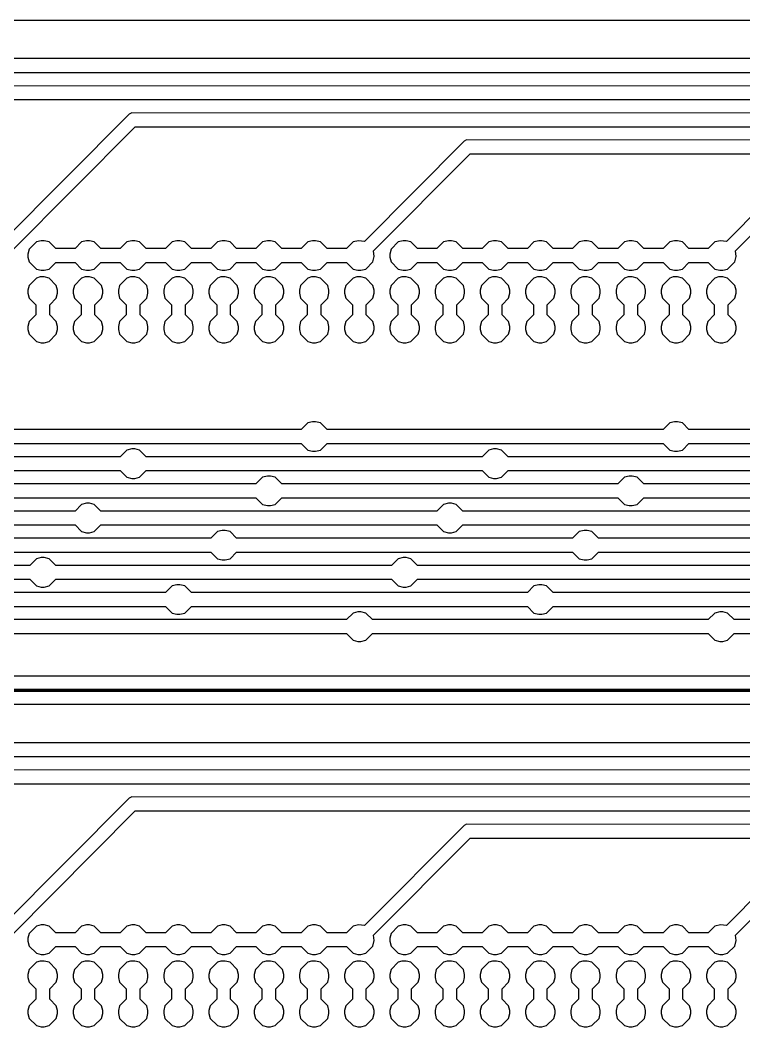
# Model space of a CAD drawing. Header units: millimetres. Extents: x -2 to 222, y 0 to 275.
# Drawn here: x 77.4 to 128.2, y 71.4 to 142 of the extents above; entities that cross this region are included whole.
import ezdxf

# ---------------------------------------------------------------- set-up
doc = ezdxf.new("R2010")
doc.units = ezdxf.units.MM
for name, color, linetype, lineweight, true_color in [('bottom', 1, 'CONTINUOUS', 25, 0xff0000), ('plocica', 7, 'CONTINUOUS', 25, 0x000000), ('rezanje', 3, 'CONTINUOUS', 200, 0x00ff00)]:
    doc.layers.add(name, color=color, linetype=linetype, lineweight=lineweight, true_color=true_color)

msp = doc.modelspace()

# ---------------------------------------------------------------- linework, layer by layer
at = {"layer": 'bottom'}
for points in [[(213.106, 139.307), (38.269333, 139.307)], [(38.523333, 138.333333), (212.598, 138.333333)], [(212.555667, 137.359667), (61.764333, 137.402)], [(62.018333, 136.428333), (212.217, 136.428333)], [(85.259333, 135.497), (85.259333, 135.497), (85.09, 135.412333), (76.2, 126.48)], [(211.920667, 135.454667), (85.259333, 135.497)], [(76.835, 125.802667), (85.513333, 134.523333), (211.582, 134.523333)], [(108.754333, 133.592), (108.754333, 133.592), (108.585, 133.507333), (101.6, 126.48), (101.176667, 126.522333), (100.795667, 126.437667), (100.33, 125.972), (98.975333, 125.972), (98.509667, 126.437667), (98.171, 126.522333), (97.959333, 126.522333), (97.620667, 126.437667), (97.155, 125.972), (95.800333, 125.972), (95.334667, 126.437667), (94.996, 126.522333), (94.784333, 126.522333), (94.445667, 126.437667), (93.98, 125.972), (92.625333, 125.972), (92.159667, 126.437667), (91.821, 126.522333), (91.609333, 126.522333), (91.270667, 126.437667), (90.805, 125.972), (89.450333, 125.972), (88.984667, 126.437667), (88.646, 126.522333), (88.434333, 126.522333), (88.095667, 126.437667), (87.63, 125.972), (86.275333, 125.972), (85.809667, 126.437667), (85.471, 126.522333), (85.259333, 126.522333), (84.920667, 126.437667), (84.455, 125.972), (83.100333, 125.972), (82.634667, 126.437667), (82.296, 126.522333), (82.084333, 126.522333), (81.745667, 126.437667), (81.28, 125.972), (79.925333, 125.972), (79.459667, 126.437667), (79.121, 126.522333), (78.909333, 126.522333), (78.570667, 126.437667), (78.062667, 125.929667), (77.978, 125.591), (77.978, 125.379333), (78.062667, 125.040667), (78.570667, 124.532667), (78.909333, 124.448), (79.121, 124.448), (79.459667, 124.532667), (79.925333, 124.998333), (81.28, 124.998333), (81.745667, 124.532667), (82.084333, 124.448), (82.296, 124.448), (82.634667, 124.532667), (83.100333, 124.998333), (84.455, 124.998333), (84.920667, 124.532667), (85.259333, 124.448), (85.471, 124.448), (85.809667, 124.532667), (86.275333, 124.998333), (87.63, 124.998333), (88.095667, 124.532667), (88.434333, 124.448), (88.646, 124.448), (88.984667, 124.532667), (89.450333, 124.998333), (90.805, 124.998333), (91.270667, 124.532667), (91.609333, 124.448), (91.821, 124.448), (92.159667, 124.532667), (92.625333, 124.998333), (93.98, 124.998333), (94.445667, 124.532667), (94.784333, 124.448), (94.996, 124.448), (95.334667, 124.532667), (95.800333, 124.998333), (97.155, 124.998333), (97.620667, 124.532667), (97.959333, 124.448), (98.171, 124.448), (98.509667, 124.532667), (98.975333, 124.998333), (100.33, 124.998333), (100.795667, 124.532667), (101.134333, 124.448), (101.346, 124.448), (101.684667, 124.532667), (102.192667, 125.040667), (102.277333, 125.421667), (102.235, 125.802667), (109.008333, 132.618333), (210.947, 132.618333)], [(211.285667, 133.549667), (108.754333, 133.592)], [(132.08, 131.602333), (127, 126.48), (126.576667, 126.522333), (126.195667, 126.437667), (125.73, 125.972), (124.375333, 125.972), (123.909667, 126.437667), (123.571, 126.522333), (123.359333, 126.522333), (123.020667, 126.437667), (122.555, 125.972), (121.200333, 125.972), (120.734667, 126.437667), (120.396, 126.522333), (120.184333, 126.522333), (119.845667, 126.437667), (119.38, 125.972), (118.025333, 125.972), (117.559667, 126.437667), (117.221, 126.522333), (117.009333, 126.522333), (116.670667, 126.437667), (116.205, 125.972), (114.850333, 125.972), (114.384667, 126.437667), (114.046, 126.522333), (113.834333, 126.522333), (113.495667, 126.437667), (113.03, 125.972), (111.675333, 125.972), (111.209667, 126.437667), (110.871, 126.522333), (110.659333, 126.522333), (110.320667, 126.437667), (109.855, 125.972), (108.500333, 125.972), (108.034667, 126.437667), (107.696, 126.522333), (107.484333, 126.522333), (107.145667, 126.437667), (106.68, 125.972), (105.325333, 125.972), (104.859667, 126.437667), (104.521, 126.522333), (104.309333, 126.522333), (103.970667, 126.437667), (103.462667, 125.929667), (103.378, 125.591), (103.378, 125.379333), (103.462667, 125.040667), (103.970667, 124.532667), (104.309333, 124.448), (104.521, 124.448), (104.859667, 124.532667), (105.325333, 124.998333), (106.68, 124.998333), (107.145667, 124.532667), (107.484333, 124.448), (107.696, 124.448), (108.034667, 124.532667), (108.500333, 124.998333), (109.855, 124.998333), (110.320667, 124.532667), (110.659333, 124.448), (110.871, 124.448), (111.209667, 124.532667), (111.675333, 124.998333), (113.03, 124.998333), (113.495667, 124.532667), (113.834333, 124.448), (114.046, 124.448), (114.384667, 124.532667), (114.850333, 124.998333), (116.205, 124.998333), (116.670667, 124.532667), (117.009333, 124.448), (117.221, 124.448), (117.559667, 124.532667), (118.025333, 124.998333), (119.38, 124.998333), (119.845667, 124.532667), (120.184333, 124.448), (120.396, 124.448), (120.734667, 124.532667), (121.200333, 124.998333), (122.555, 124.998333), (123.020667, 124.532667), (123.359333, 124.448), (123.571, 124.448), (123.909667, 124.532667), (124.375333, 124.998333), (125.73, 124.998333), (126.195667, 124.532667), (126.534333, 124.448), (126.746, 124.448), (127.084667, 124.532667), (127.592667, 125.040667), (127.677333, 125.421667), (127.635, 125.802667), (132.503333, 130.713333)], [(78.824667, 123.982333), (78.824667, 123.982333), (78.570667, 123.897667), (78.062667, 123.389667), (77.978, 123.051), (77.978, 122.839333), (78.062667, 122.500667), (78.528333, 122.035), (78.528333, 121.315333), (78.062667, 120.849667), (77.978, 120.511), (77.978, 120.299333), (78.062667, 119.960667), (78.570667, 119.452667), (78.909333, 119.368), (79.121, 119.368), (79.459667, 119.452667), (79.967667, 119.960667), (80.052333, 120.299333), (80.052333, 120.511), (79.967667, 120.849667), (79.502, 121.315333), (79.502, 122.035), (79.967667, 122.500667), (80.052333, 122.839333), (80.052333, 123.051), (79.967667, 123.389667), (79.459667, 123.897667), (79.121, 123.982333), (78.824667, 123.982333)], [(81.999667, 123.982333), (81.999667, 123.982333), (81.745667, 123.897667), (81.237667, 123.389667), (81.153, 123.051), (81.153, 122.839333), (81.237667, 122.500667), (81.703333, 122.035), (81.703333, 121.315333), (81.237667, 120.849667), (81.153, 120.511), (81.153, 120.299333), (81.237667, 119.960667), (81.745667, 119.452667), (82.084333, 119.368), (82.296, 119.368), (82.634667, 119.452667), (83.142667, 119.960667), (83.227333, 120.299333), (83.227333, 120.511), (83.142667, 120.849667), (82.677, 121.315333), (82.677, 122.035), (83.142667, 122.500667), (83.227333, 122.839333), (83.227333, 123.051), (83.142667, 123.389667), (82.634667, 123.897667), (82.296, 123.982333), (81.999667, 123.982333)], [(85.174667, 123.982333), (85.174667, 123.982333), (84.920667, 123.897667), (84.412667, 123.389667), (84.328, 123.051), (84.328, 122.839333), (84.412667, 122.500667), (84.878333, 122.035), (84.878333, 121.315333), (84.412667, 120.849667), (84.328, 120.511), (84.328, 120.299333), (84.412667, 119.960667), (84.920667, 119.452667), (85.259333, 119.368), (85.471, 119.368), (85.809667, 119.452667), (86.317667, 119.960667), (86.402333, 120.299333), (86.402333, 120.511), (86.317667, 120.849667), (85.852, 121.315333), (85.852, 122.035), (86.317667, 122.500667), (86.402333, 122.839333), (86.402333, 123.051), (86.317667, 123.389667), (85.809667, 123.897667), (85.471, 123.982333), (85.174667, 123.982333)], [(88.349667, 123.982333), (88.349667, 123.982333), (88.095667, 123.897667), (87.587667, 123.389667), (87.503, 123.051), (87.503, 122.839333), (87.587667, 122.500667), (88.053333, 122.035), (88.053333, 121.315333), (87.587667, 120.849667), (87.503, 120.511), (87.503, 120.299333), (87.587667, 119.960667), (88.095667, 119.452667), (88.434333, 119.368), (88.646, 119.368), (88.984667, 119.452667), (89.492667, 119.960667), (89.577333, 120.299333), (89.577333, 120.511), (89.492667, 120.849667), (89.027, 121.315333), (89.027, 122.035), (89.492667, 122.500667), (89.577333, 122.839333), (89.577333, 123.051), (89.492667, 123.389667), (88.984667, 123.897667), (88.646, 123.982333), (88.349667, 123.982333)], [(91.524667, 123.982333), (91.524667, 123.982333), (91.270667, 123.897667), (90.762667, 123.389667), (90.678, 123.051), (90.678, 122.839333), (90.762667, 122.500667), (91.228333, 122.035), (91.228333, 121.315333), (90.762667, 120.849667), (90.678, 120.511), (90.678, 120.299333), (90.762667, 119.960667), (91.270667, 119.452667), (91.609333, 119.368), (91.821, 119.368), (92.159667, 119.452667), (92.667667, 119.960667), (92.752333, 120.299333), (92.752333, 120.511), (92.667667, 120.849667), (92.202, 121.315333), (92.202, 122.035), (92.667667, 122.500667), (92.752333, 122.839333), (92.752333, 123.051), (92.667667, 123.389667), (92.159667, 123.897667), (91.821, 123.982333), (91.524667, 123.982333)], [(94.699667, 123.982333), (94.699667, 123.982333), (94.445667, 123.897667), (93.937667, 123.389667), (93.853, 123.051), (93.853, 122.839333), (93.937667, 122.500667), (94.403333, 122.035), (94.403333, 121.315333), (93.937667, 120.849667), (93.853, 120.511), (93.853, 120.299333), (93.937667, 119.960667), (94.445667, 119.452667), (94.784333, 119.368), (94.996, 119.368), (95.334667, 119.452667), (95.842667, 119.960667), (95.927333, 120.299333), (95.927333, 120.511), (95.842667, 120.849667), (95.377, 121.315333), (95.377, 122.035), (95.842667, 122.500667), (95.927333, 122.839333), (95.927333, 123.051), (95.842667, 123.389667), (95.334667, 123.897667), (94.996, 123.982333), (94.699667, 123.982333)], [(97.874667, 123.982333), (97.874667, 123.982333), (97.620667, 123.897667), (97.112667, 123.389667), (97.028, 123.051), (97.028, 122.839333), (97.112667, 122.500667), (97.578333, 122.035), (97.578333, 121.315333), (97.112667, 120.849667), (97.028, 120.511), (97.028, 120.299333), (97.112667, 119.960667), (97.620667, 119.452667), (97.959333, 119.368), (98.171, 119.368), (98.509667, 119.452667), (99.017667, 119.960667), (99.102333, 120.299333), (99.102333, 120.511), (99.017667, 120.849667), (98.552, 121.315333), (98.552, 122.035), (99.017667, 122.500667), (99.102333, 122.839333), (99.102333, 123.051), (99.017667, 123.389667), (98.509667, 123.897667), (98.171, 123.982333), (97.874667, 123.982333)], [(101.049667, 123.982333), (101.049667, 123.982333), (100.795667, 123.897667), (100.287667, 123.389667), (100.203, 123.051), (100.203, 122.839333), (100.287667, 122.500667), (100.753333, 122.035), (100.753333, 121.315333), (100.287667, 120.849667), (100.203, 120.511), (100.203, 120.299333), (100.287667, 119.960667), (100.795667, 119.452667), (101.134333, 119.368), (101.346, 119.368), (101.684667, 119.452667), (102.192667, 119.960667), (102.277333, 120.299333), (102.277333, 120.511), (102.192667, 120.849667), (101.727, 121.315333), (101.727, 122.035), (102.192667, 122.500667), (102.277333, 122.839333), (102.277333, 123.051), (102.192667, 123.389667), (101.684667, 123.897667), (101.346, 123.982333), (101.049667, 123.982333)], [(104.224667, 123.982333), (104.224667, 123.982333), (103.970667, 123.897667), (103.462667, 123.389667), (103.378, 123.051), (103.378, 122.839333), (103.462667, 122.500667), (103.928333, 122.035), (103.928333, 121.315333), (103.462667, 120.849667), (103.378, 120.511), (103.378, 120.299333), (103.462667, 119.960667), (103.970667, 119.452667), (104.309333, 119.368), (104.521, 119.368), (104.859667, 119.452667), (105.367667, 119.960667), (105.452333, 120.299333), (105.452333, 120.511), (105.367667, 120.849667), (104.902, 121.315333), (104.902, 122.035), (105.367667, 122.500667), (105.452333, 122.839333), (105.452333, 123.051), (105.367667, 123.389667), (104.859667, 123.897667), (104.521, 123.982333), (104.224667, 123.982333)], [(107.399667, 123.982333), (107.399667, 123.982333), (107.145667, 123.897667), (106.637667, 123.389667), (106.553, 123.051), (106.553, 122.839333), (106.637667, 122.500667), (107.103333, 122.035), (107.103333, 121.315333), (106.637667, 120.849667), (106.553, 120.511), (106.553, 120.299333), (106.637667, 119.960667), (107.145667, 119.452667), (107.484333, 119.368), (107.696, 119.368), (108.034667, 119.452667), (108.542667, 119.960667), (108.627333, 120.299333), (108.627333, 120.511), (108.542667, 120.849667), (108.077, 121.315333), (108.077, 122.035), (108.542667, 122.500667), (108.627333, 122.839333), (108.627333, 123.051), (108.542667, 123.389667), (108.034667, 123.897667), (107.696, 123.982333), (107.399667, 123.982333)], [(110.574667, 123.982333), (110.574667, 123.982333), (110.320667, 123.897667), (109.812667, 123.389667), (109.728, 123.051), (109.728, 122.839333), (109.812667, 122.500667), (110.278333, 122.035), (110.278333, 121.315333), (109.812667, 120.849667), (109.728, 120.511), (109.728, 120.299333), (109.812667, 119.960667), (110.320667, 119.452667), (110.659333, 119.368), (110.871, 119.368), (111.209667, 119.452667), (111.717667, 119.960667), (111.802333, 120.299333), (111.802333, 120.511), (111.717667, 120.849667), (111.252, 121.315333), (111.252, 122.035), (111.717667, 122.500667), (111.802333, 122.839333), (111.802333, 123.051), (111.717667, 123.389667), (111.209667, 123.897667), (110.871, 123.982333), (110.574667, 123.982333)], [(113.749667, 123.982333), (113.749667, 123.982333), (113.495667, 123.897667), (112.987667, 123.389667), (112.903, 123.051), (112.903, 122.839333), (112.987667, 122.500667), (113.453333, 122.035), (113.453333, 121.315333), (112.987667, 120.849667), (112.903, 120.511), (112.903, 120.299333), (112.987667, 119.960667), (113.495667, 119.452667), (113.834333, 119.368), (114.046, 119.368), (114.384667, 119.452667), (114.892667, 119.960667), (114.977333, 120.299333), (114.977333, 120.511), (114.892667, 120.849667), (114.427, 121.315333), (114.427, 122.035), (114.892667, 122.500667), (114.977333, 122.839333), (114.977333, 123.051), (114.892667, 123.389667), (114.384667, 123.897667), (114.046, 123.982333), (113.749667, 123.982333)], [(116.924667, 123.982333), (116.924667, 123.982333), (116.670667, 123.897667), (116.162667, 123.389667), (116.078, 123.051), (116.078, 122.839333), (116.162667, 122.500667), (116.628333, 122.035), (116.628333, 121.315333), (116.162667, 120.849667), (116.078, 120.511), (116.078, 120.299333), (116.162667, 119.960667), (116.670667, 119.452667), (117.009333, 119.368), (117.221, 119.368), (117.559667, 119.452667), (118.067667, 119.960667), (118.152333, 120.299333), (118.152333, 120.511), (118.067667, 120.849667), (117.602, 121.315333), (117.602, 122.035), (118.067667, 122.500667), (118.152333, 122.839333), (118.152333, 123.051), (118.067667, 123.389667), (117.559667, 123.897667), (117.221, 123.982333), (116.924667, 123.982333)], [(120.099667, 123.982333), (120.099667, 123.982333), (119.845667, 123.897667), (119.337667, 123.389667), (119.253, 123.051), (119.253, 122.839333), (119.337667, 122.500667), (119.803333, 122.035), (119.803333, 121.315333), (119.337667, 120.849667), (119.253, 120.511), (119.253, 120.299333), (119.337667, 119.960667), (119.845667, 119.452667), (120.184333, 119.368), (120.396, 119.368), (120.734667, 119.452667), (121.242667, 119.960667), (121.327333, 120.299333), (121.327333, 120.511), (121.242667, 120.849667), (120.777, 121.315333), (120.777, 122.035), (121.242667, 122.500667), (121.327333, 122.839333), (121.327333, 123.051), (121.242667, 123.389667), (120.734667, 123.897667), (120.396, 123.982333), (120.099667, 123.982333)], [(123.274667, 123.982333), (123.274667, 123.982333), (123.020667, 123.897667), (122.512667, 123.389667), (122.428, 123.051), (122.428, 122.839333), (122.512667, 122.500667), (122.978333, 122.035), (122.978333, 121.315333), (122.512667, 120.849667), (122.428, 120.511), (122.428, 120.299333), (122.512667, 119.960667), (123.020667, 119.452667), (123.359333, 119.368), (123.571, 119.368), (123.909667, 119.452667), (124.417667, 119.960667), (124.502333, 120.299333), (124.502333, 120.511), (124.417667, 120.849667), (123.952, 121.315333), (123.952, 122.035), (124.417667, 122.500667), (124.502333, 122.839333), (124.502333, 123.051), (124.417667, 123.389667), (123.909667, 123.897667), (123.571, 123.982333), (123.274667, 123.982333)], [(126.449667, 123.982333), (126.449667, 123.982333), (126.195667, 123.897667), (125.687667, 123.389667), (125.603, 123.051), (125.603, 122.839333), (125.687667, 122.500667), (126.153333, 122.035), (126.153333, 121.315333), (125.687667, 120.849667), (125.603, 120.511), (125.603, 120.299333), (125.687667, 119.960667), (126.195667, 119.452667), (126.534333, 119.368), (126.746, 119.368), (127.084667, 119.452667), (127.592667, 119.960667), (127.677333, 120.299333), (127.677333, 120.511), (127.592667, 120.849667), (127.127, 121.315333), (127.127, 122.035), (127.592667, 122.500667), (127.677333, 122.839333), (127.677333, 123.051), (127.592667, 123.389667), (127.084667, 123.897667), (126.746, 123.982333), (126.449667, 123.982333)], [(147.955, 113.272), (124.375333, 113.272), (123.909667, 113.737667), (123.571, 113.822333), (123.359333, 113.822333), (123.020667, 113.737667), (122.555, 113.272), (98.975333, 113.272), (98.509667, 113.737667), (98.171, 113.822333), (97.959333, 113.822333), (97.620667, 113.737667), (97.155, 113.272), (73.575333, 113.272)], [(135.255, 111.367), (111.675333, 111.367), (111.209667, 111.832667), (110.871, 111.917333), (110.659333, 111.917333), (110.320667, 111.832667), (109.855, 111.367), (86.275333, 111.367), (85.809667, 111.832667), (85.471, 111.917333), (85.259333, 111.917333), (84.920667, 111.832667), (84.455, 111.367), (60.875333, 111.367)], [(73.575333, 112.298333), (97.155, 112.298333), (97.620667, 111.832667), (97.959333, 111.748), (98.171, 111.748), (98.509667, 111.832667), (98.975333, 112.298333), (122.555, 112.298333), (123.020667, 111.832667), (123.359333, 111.748), (123.571, 111.748), (123.909667, 111.832667), (124.375333, 112.298333), (147.955, 112.298333)], [(60.875333, 110.393333), (84.455, 110.393333), (84.920667, 109.927667), (85.259333, 109.843), (85.471, 109.843), (85.809667, 109.927667), (86.275333, 110.393333), (109.855, 110.393333), (110.320667, 109.927667), (110.659333, 109.843), (110.871, 109.843), (111.209667, 109.927667), (111.675333, 110.393333), (135.255, 110.393333)], [(144.78, 109.462), (121.200333, 109.462), (120.734667, 109.927667), (120.396, 110.012333), (120.184333, 110.012333), (119.845667, 109.927667), (119.38, 109.462), (95.800333, 109.462), (95.334667, 109.927667), (94.996, 110.012333), (94.784333, 110.012333), (94.445667, 109.927667), (93.98, 109.462), (70.400333, 109.462)], [(132.08, 107.557), (108.500333, 107.557), (108.034667, 108.022667), (107.696, 108.107333), (107.484333, 108.107333), (107.145667, 108.022667), (106.68, 107.557), (83.100333, 107.557), (82.634667, 108.022667), (82.296, 108.107333), (82.084333, 108.107333), (81.745667, 108.022667), (81.28, 107.557), (57.700333, 107.557)], [(70.400333, 108.488333), (93.98, 108.488333), (94.445667, 108.022667), (94.784333, 107.938), (94.996, 107.938), (95.334667, 108.022667), (95.800333, 108.488333), (119.38, 108.488333), (119.845667, 108.022667), (120.184333, 107.938), (120.396, 107.938), (120.734667, 108.022667), (121.200333, 108.488333), (144.78, 108.488333)], [(57.700333, 106.583333), (81.28, 106.583333), (81.745667, 106.117667), (82.084333, 106.033), (82.296, 106.033), (82.634667, 106.117667), (83.100333, 106.583333), (106.68, 106.583333), (107.145667, 106.117667), (107.484333, 106.033), (107.696, 106.033), (108.034667, 106.117667), (108.500333, 106.583333), (132.08, 106.583333)], [(141.605, 105.652), (118.025333, 105.652), (117.559667, 106.117667), (117.221, 106.202333), (117.009333, 106.202333), (116.670667, 106.117667), (116.205, 105.652), (92.625333, 105.652), (92.159667, 106.117667), (91.821, 106.202333), (91.609333, 106.202333), (91.270667, 106.117667), (90.805, 105.652), (67.225333, 105.652)], [(67.225333, 104.678333), (90.805, 104.678333), (91.270667, 104.212667), (91.609333, 104.128), (91.821, 104.128), (92.159667, 104.212667), (92.625333, 104.678333), (116.205, 104.678333), (116.670667, 104.212667), (117.009333, 104.128), (117.221, 104.128), (117.559667, 104.212667), (118.025333, 104.678333), (141.605, 104.678333)], [(128.905, 103.747), (105.325333, 103.747), (104.859667, 104.212667), (104.521, 104.297333), (104.309333, 104.297333), (103.970667, 104.212667), (103.505, 103.747), (79.925333, 103.747), (79.459667, 104.212667), (79.121, 104.297333), (78.909333, 104.297333), (78.570667, 104.212667), (78.105, 103.747), (54.525333, 103.747)], [(54.525333, 102.773333), (78.105, 102.773333), (78.570667, 102.307667), (78.909333, 102.223), (79.121, 102.223), (79.459667, 102.307667), (79.925333, 102.773333), (103.505, 102.773333), (103.970667, 102.307667), (104.309333, 102.223), (104.521, 102.223), (104.859667, 102.307667), (105.325333, 102.773333), (128.905, 102.773333)], [(138.43, 101.842), (114.850333, 101.842), (114.384667, 102.307667), (114.046, 102.392333), (113.834333, 102.392333), (113.495667, 102.307667), (113.03, 101.842), (89.450333, 101.842), (88.984667, 102.307667), (88.646, 102.392333), (88.434333, 102.392333), (88.095667, 102.307667), (87.63, 101.842), (64.050333, 101.842)], [(64.050333, 100.868333), (87.63, 100.868333), (88.095667, 100.402667), (88.434333, 100.318), (88.646, 100.318), (88.984667, 100.402667), (89.450333, 100.868333), (113.03, 100.868333), (113.495667, 100.402667), (113.834333, 100.318), (114.046, 100.318), (114.384667, 100.402667), (114.850333, 100.868333), (138.43, 100.868333)], [(151.13, 99.937), (127.550333, 99.937), (127.084667, 100.402667), (126.746, 100.487333), (126.534333, 100.487333), (126.195667, 100.402667), (125.73, 99.937), (102.150333, 99.937), (101.684667, 100.402667), (101.346, 100.487333), (101.134333, 100.487333), (100.795667, 100.402667), (100.33, 99.937), (76.750333, 99.937)], [(76.750333, 98.963333), (100.33, 98.963333), (100.795667, 98.497667), (101.134333, 98.413), (101.346, 98.413), (101.684667, 98.497667), (102.150333, 98.963333), (125.73, 98.963333), (126.195667, 98.497667), (126.534333, 98.413), (126.746, 98.413), (127.084667, 98.497667), (127.550333, 98.963333), (151.13, 98.963333)], [(213.106, 91.307), (38.269333, 91.307)], [(38.523333, 90.333333), (212.598, 90.333333)], [(212.555667, 89.359667), (61.764333, 89.402)], [(62.018333, 88.428333), (212.217, 88.428333)], [(85.259333, 87.497), (85.259333, 87.497), (85.09, 87.412333), (76.2, 78.48)], [(211.920667, 87.454667), (85.259333, 87.497)], [(76.835, 77.802667), (85.513333, 86.523333), (211.582, 86.523333)], [(108.754333, 85.592), (108.754333, 85.592), (108.585, 85.507333), (101.6, 78.48), (101.176667, 78.522333), (100.795667, 78.437667), (100.33, 77.972), (98.975333, 77.972), (98.509667, 78.437667), (98.171, 78.522333), (97.959333, 78.522333), (97.620667, 78.437667), (97.155, 77.972), (95.800333, 77.972), (95.334667, 78.437667), (94.996, 78.522333), (94.784333, 78.522333), (94.445667, 78.437667), (93.98, 77.972), (92.625333, 77.972), (92.159667, 78.437667), (91.821, 78.522333), (91.609333, 78.522333), (91.270667, 78.437667), (90.805, 77.972), (89.450333, 77.972), (88.984667, 78.437667), (88.646, 78.522333), (88.434333, 78.522333), (88.095667, 78.437667), (87.63, 77.972), (86.275333, 77.972), (85.809667, 78.437667), (85.471, 78.522333), (85.259333, 78.522333), (84.920667, 78.437667), (84.455, 77.972), (83.100333, 77.972), (82.634667, 78.437667), (82.296, 78.522333), (82.084333, 78.522333), (81.745667, 78.437667), (81.28, 77.972), (79.925333, 77.972), (79.459667, 78.437667), (79.121, 78.522333), (78.909333, 78.522333), (78.570667, 78.437667), (78.062667, 77.929667), (77.978, 77.591), (77.978, 77.379333), (78.062667, 77.040667), (78.570667, 76.532667), (78.909333, 76.448), (79.121, 76.448), (79.459667, 76.532667), (79.925333, 76.998333), (81.28, 76.998333), (81.745667, 76.532667), (82.084333, 76.448), (82.296, 76.448), (82.634667, 76.532667), (83.100333, 76.998333), (84.455, 76.998333), (84.920667, 76.532667), (85.259333, 76.448), (85.471, 76.448), (85.809667, 76.532667), (86.275333, 76.998333), (87.63, 76.998333), (88.095667, 76.532667), (88.434333, 76.448), (88.646, 76.448), (88.984667, 76.532667), (89.450333, 76.998333), (90.805, 76.998333), (91.270667, 76.532667), (91.609333, 76.448), (91.821, 76.448), (92.159667, 76.532667), (92.625333, 76.998333), (93.98, 76.998333), (94.445667, 76.532667), (94.784333, 76.448), (94.996, 76.448), (95.334667, 76.532667), (95.800333, 76.998333), (97.155, 76.998333), (97.620667, 76.532667), (97.959333, 76.448), (98.171, 76.448), (98.509667, 76.532667), (98.975333, 76.998333), (100.33, 76.998333), (100.795667, 76.532667), (101.134333, 76.448), (101.346, 76.448), (101.684667, 76.532667), (102.192667, 77.040667), (102.277333, 77.421667), (102.235, 77.802667), (109.008333, 84.618333), (210.947, 84.618333)], [(211.285667, 85.549667), (108.754333, 85.592)], [(132.08, 83.602333), (127, 78.48), (126.576667, 78.522333), (126.195667, 78.437667), (125.73, 77.972), (124.375333, 77.972), (123.909667, 78.437667), (123.571, 78.522333), (123.359333, 78.522333), (123.020667, 78.437667), (122.555, 77.972), (121.200333, 77.972), (120.734667, 78.437667), (120.396, 78.522333), (120.184333, 78.522333), (119.845667, 78.437667), (119.38, 77.972), (118.025333, 77.972), (117.559667, 78.437667), (117.221, 78.522333), (117.009333, 78.522333), (116.670667, 78.437667), (116.205, 77.972), (114.850333, 77.972), (114.384667, 78.437667), (114.046, 78.522333), (113.834333, 78.522333), (113.495667, 78.437667), (113.03, 77.972), (111.675333, 77.972), (111.209667, 78.437667), (110.871, 78.522333), (110.659333, 78.522333), (110.320667, 78.437667), (109.855, 77.972), (108.500333, 77.972), (108.034667, 78.437667), (107.696, 78.522333), (107.484333, 78.522333), (107.145667, 78.437667), (106.68, 77.972), (105.325333, 77.972), (104.859667, 78.437667), (104.521, 78.522333), (104.309333, 78.522333), (103.970667, 78.437667), (103.462667, 77.929667), (103.378, 77.591), (103.378, 77.379333), (103.462667, 77.040667), (103.970667, 76.532667), (104.309333, 76.448), (104.521, 76.448), (104.859667, 76.532667), (105.325333, 76.998333), (106.68, 76.998333), (107.145667, 76.532667), (107.484333, 76.448), (107.696, 76.448), (108.034667, 76.532667), (108.500333, 76.998333), (109.855, 76.998333), (110.320667, 76.532667), (110.659333, 76.448), (110.871, 76.448), (111.209667, 76.532667), (111.675333, 76.998333), (113.03, 76.998333), (113.495667, 76.532667), (113.834333, 76.448), (114.046, 76.448), (114.384667, 76.532667), (114.850333, 76.998333), (116.205, 76.998333), (116.670667, 76.532667), (117.009333, 76.448), (117.221, 76.448), (117.559667, 76.532667), (118.025333, 76.998333), (119.38, 76.998333), (119.845667, 76.532667), (120.184333, 76.448), (120.396, 76.448), (120.734667, 76.532667), (121.200333, 76.998333), (122.555, 76.998333), (123.020667, 76.532667), (123.359333, 76.448), (123.571, 76.448), (123.909667, 76.532667), (124.375333, 76.998333), (125.73, 76.998333), (126.195667, 76.532667), (126.534333, 76.448), (126.746, 76.448), (127.084667, 76.532667), (127.592667, 77.040667), (127.677333, 77.421667), (127.635, 77.802667), (132.503333, 82.713333)], [(78.824667, 75.982333), (78.824667, 75.982333), (78.570667, 75.897667), (78.062667, 75.389667), (77.978, 75.051), (77.978, 74.839333), (78.062667, 74.500667), (78.528333, 74.035), (78.528333, 73.315333), (78.062667, 72.849667), (77.978, 72.511), (77.978, 72.299333), (78.062667, 71.960667), (78.570667, 71.452667), (78.909333, 71.368), (79.121, 71.368), (79.459667, 71.452667), (79.967667, 71.960667), (80.052333, 72.299333), (80.052333, 72.511), (79.967667, 72.849667), (79.502, 73.315333), (79.502, 74.035), (79.967667, 74.500667), (80.052333, 74.839333), (80.052333, 75.051), (79.967667, 75.389667), (79.459667, 75.897667), (79.121, 75.982333), (78.824667, 75.982333)], [(81.999667, 75.982333), (81.999667, 75.982333), (81.745667, 75.897667), (81.237667, 75.389667), (81.153, 75.051), (81.153, 74.839333), (81.237667, 74.500667), (81.703333, 74.035), (81.703333, 73.315333), (81.237667, 72.849667), (81.153, 72.511), (81.153, 72.299333), (81.237667, 71.960667), (81.745667, 71.452667), (82.084333, 71.368), (82.296, 71.368), (82.634667, 71.452667), (83.142667, 71.960667), (83.227333, 72.299333), (83.227333, 72.511), (83.142667, 72.849667), (82.677, 73.315333), (82.677, 74.035), (83.142667, 74.500667), (83.227333, 74.839333), (83.227333, 75.051), (83.142667, 75.389667), (82.634667, 75.897667), (82.296, 75.982333), (81.999667, 75.982333)], [(85.174667, 75.982333), (85.174667, 75.982333), (84.920667, 75.897667), (84.412667, 75.389667), (84.328, 75.051), (84.328, 74.839333), (84.412667, 74.500667), (84.878333, 74.035), (84.878333, 73.315333), (84.412667, 72.849667), (84.328, 72.511), (84.328, 72.299333), (84.412667, 71.960667), (84.920667, 71.452667), (85.259333, 71.368), (85.471, 71.368), (85.809667, 71.452667), (86.317667, 71.960667), (86.402333, 72.299333), (86.402333, 72.511), (86.317667, 72.849667), (85.852, 73.315333), (85.852, 74.035), (86.317667, 74.500667), (86.402333, 74.839333), (86.402333, 75.051), (86.317667, 75.389667), (85.809667, 75.897667), (85.471, 75.982333), (85.174667, 75.982333)], [(88.349667, 75.982333), (88.349667, 75.982333), (88.095667, 75.897667), (87.587667, 75.389667), (87.503, 75.051), (87.503, 74.839333), (87.587667, 74.500667), (88.053333, 74.035), (88.053333, 73.315333), (87.587667, 72.849667), (87.503, 72.511), (87.503, 72.299333), (87.587667, 71.960667), (88.095667, 71.452667), (88.434333, 71.368), (88.646, 71.368), (88.984667, 71.452667), (89.492667, 71.960667), (89.577333, 72.299333), (89.577333, 72.511), (89.492667, 72.849667), (89.027, 73.315333), (89.027, 74.035), (89.492667, 74.500667), (89.577333, 74.839333), (89.577333, 75.051), (89.492667, 75.389667), (88.984667, 75.897667), (88.646, 75.982333), (88.349667, 75.982333)], [(91.524667, 75.982333), (91.524667, 75.982333), (91.270667, 75.897667), (90.762667, 75.389667), (90.678, 75.051), (90.678, 74.839333), (90.762667, 74.500667), (91.228333, 74.035), (91.228333, 73.315333), (90.762667, 72.849667), (90.678, 72.511), (90.678, 72.299333), (90.762667, 71.960667), (91.270667, 71.452667), (91.609333, 71.368), (91.821, 71.368), (92.159667, 71.452667), (92.667667, 71.960667), (92.752333, 72.299333), (92.752333, 72.511), (92.667667, 72.849667), (92.202, 73.315333), (92.202, 74.035), (92.667667, 74.500667), (92.752333, 74.839333), (92.752333, 75.051), (92.667667, 75.389667), (92.159667, 75.897667), (91.821, 75.982333), (91.524667, 75.982333)], [(94.699667, 75.982333), (94.699667, 75.982333), (94.445667, 75.897667), (93.937667, 75.389667), (93.853, 75.051), (93.853, 74.839333), (93.937667, 74.500667), (94.403333, 74.035), (94.403333, 73.315333), (93.937667, 72.849667), (93.853, 72.511), (93.853, 72.299333), (93.937667, 71.960667), (94.445667, 71.452667), (94.784333, 71.368), (94.996, 71.368), (95.334667, 71.452667), (95.842667, 71.960667), (95.927333, 72.299333), (95.927333, 72.511), (95.842667, 72.849667), (95.377, 73.315333), (95.377, 74.035), (95.842667, 74.500667), (95.927333, 74.839333), (95.927333, 75.051), (95.842667, 75.389667), (95.334667, 75.897667), (94.996, 75.982333), (94.699667, 75.982333)], [(97.874667, 75.982333), (97.874667, 75.982333), (97.620667, 75.897667), (97.112667, 75.389667), (97.028, 75.051), (97.028, 74.839333), (97.112667, 74.500667), (97.578333, 74.035), (97.578333, 73.315333), (97.112667, 72.849667), (97.028, 72.511), (97.028, 72.299333), (97.112667, 71.960667), (97.620667, 71.452667), (97.959333, 71.368), (98.171, 71.368), (98.509667, 71.452667), (99.017667, 71.960667), (99.102333, 72.299333), (99.102333, 72.511), (99.017667, 72.849667), (98.552, 73.315333), (98.552, 74.035), (99.017667, 74.500667), (99.102333, 74.839333), (99.102333, 75.051), (99.017667, 75.389667), (98.509667, 75.897667), (98.171, 75.982333), (97.874667, 75.982333)], [(101.049667, 75.982333), (101.049667, 75.982333), (100.795667, 75.897667), (100.287667, 75.389667), (100.203, 75.051), (100.203, 74.839333), (100.287667, 74.500667), (100.753333, 74.035), (100.753333, 73.315333), (100.287667, 72.849667), (100.203, 72.511), (100.203, 72.299333), (100.287667, 71.960667), (100.795667, 71.452667), (101.134333, 71.368), (101.346, 71.368), (101.684667, 71.452667), (102.192667, 71.960667), (102.277333, 72.299333), (102.277333, 72.511), (102.192667, 72.849667), (101.727, 73.315333), (101.727, 74.035), (102.192667, 74.500667), (102.277333, 74.839333), (102.277333, 75.051), (102.192667, 75.389667), (101.684667, 75.897667), (101.346, 75.982333), (101.049667, 75.982333)], [(104.224667, 75.982333), (104.224667, 75.982333), (103.970667, 75.897667), (103.462667, 75.389667), (103.378, 75.051), (103.378, 74.839333), (103.462667, 74.500667), (103.928333, 74.035), (103.928333, 73.315333), (103.462667, 72.849667), (103.378, 72.511), (103.378, 72.299333), (103.462667, 71.960667), (103.970667, 71.452667), (104.309333, 71.368), (104.521, 71.368), (104.859667, 71.452667), (105.367667, 71.960667), (105.452333, 72.299333), (105.452333, 72.511), (105.367667, 72.849667), (104.902, 73.315333), (104.902, 74.035), (105.367667, 74.500667), (105.452333, 74.839333), (105.452333, 75.051), (105.367667, 75.389667), (104.859667, 75.897667), (104.521, 75.982333), (104.224667, 75.982333)], [(107.399667, 75.982333), (107.399667, 75.982333), (107.145667, 75.897667), (106.637667, 75.389667), (106.553, 75.051), (106.553, 74.839333), (106.637667, 74.500667), (107.103333, 74.035), (107.103333, 73.315333), (106.637667, 72.849667), (106.553, 72.511), (106.553, 72.299333), (106.637667, 71.960667), (107.145667, 71.452667), (107.484333, 71.368), (107.696, 71.368), (108.034667, 71.452667), (108.542667, 71.960667), (108.627333, 72.299333), (108.627333, 72.511), (108.542667, 72.849667), (108.077, 73.315333), (108.077, 74.035), (108.542667, 74.500667), (108.627333, 74.839333), (108.627333, 75.051), (108.542667, 75.389667), (108.034667, 75.897667), (107.696, 75.982333), (107.399667, 75.982333)], [(110.574667, 75.982333), (110.574667, 75.982333), (110.320667, 75.897667), (109.812667, 75.389667), (109.728, 75.051), (109.728, 74.839333), (109.812667, 74.500667), (110.278333, 74.035), (110.278333, 73.315333), (109.812667, 72.849667), (109.728, 72.511), (109.728, 72.299333), (109.812667, 71.960667), (110.320667, 71.452667), (110.659333, 71.368), (110.871, 71.368), (111.209667, 71.452667), (111.717667, 71.960667), (111.802333, 72.299333), (111.802333, 72.511), (111.717667, 72.849667), (111.252, 73.315333), (111.252, 74.035), (111.717667, 74.500667), (111.802333, 74.839333), (111.802333, 75.051), (111.717667, 75.389667), (111.209667, 75.897667), (110.871, 75.982333), (110.574667, 75.982333)], [(113.749667, 75.982333), (113.749667, 75.982333), (113.495667, 75.897667), (112.987667, 75.389667), (112.903, 75.051), (112.903, 74.839333), (112.987667, 74.500667), (113.453333, 74.035), (113.453333, 73.315333), (112.987667, 72.849667), (112.903, 72.511), (112.903, 72.299333), (112.987667, 71.960667), (113.495667, 71.452667), (113.834333, 71.368), (114.046, 71.368), (114.384667, 71.452667), (114.892667, 71.960667), (114.977333, 72.299333), (114.977333, 72.511), (114.892667, 72.849667), (114.427, 73.315333), (114.427, 74.035), (114.892667, 74.500667), (114.977333, 74.839333), (114.977333, 75.051), (114.892667, 75.389667), (114.384667, 75.897667), (114.046, 75.982333), (113.749667, 75.982333)], [(116.924667, 75.982333), (116.924667, 75.982333), (116.670667, 75.897667), (116.162667, 75.389667), (116.078, 75.051), (116.078, 74.839333), (116.162667, 74.500667), (116.628333, 74.035), (116.628333, 73.315333), (116.162667, 72.849667), (116.078, 72.511), (116.078, 72.299333), (116.162667, 71.960667), (116.670667, 71.452667), (117.009333, 71.368), (117.221, 71.368), (117.559667, 71.452667), (118.067667, 71.960667), (118.152333, 72.299333), (118.152333, 72.511), (118.067667, 72.849667), (117.602, 73.315333), (117.602, 74.035), (118.067667, 74.500667), (118.152333, 74.839333), (118.152333, 75.051), (118.067667, 75.389667), (117.559667, 75.897667), (117.221, 75.982333), (116.924667, 75.982333)], [(120.099667, 75.982333), (120.099667, 75.982333), (119.845667, 75.897667), (119.337667, 75.389667), (119.253, 75.051), (119.253, 74.839333), (119.337667, 74.500667), (119.803333, 74.035), (119.803333, 73.315333), (119.337667, 72.849667), (119.253, 72.511), (119.253, 72.299333), (119.337667, 71.960667), (119.845667, 71.452667), (120.184333, 71.368), (120.396, 71.368), (120.734667, 71.452667), (121.242667, 71.960667), (121.327333, 72.299333), (121.327333, 72.511), (121.242667, 72.849667), (120.777, 73.315333), (120.777, 74.035), (121.242667, 74.500667), (121.327333, 74.839333), (121.327333, 75.051), (121.242667, 75.389667), (120.734667, 75.897667), (120.396, 75.982333), (120.099667, 75.982333)], [(123.274667, 75.982333), (123.274667, 75.982333), (123.020667, 75.897667), (122.512667, 75.389667), (122.428, 75.051), (122.428, 74.839333), (122.512667, 74.500667), (122.978333, 74.035), (122.978333, 73.315333), (122.512667, 72.849667), (122.428, 72.511), (122.428, 72.299333), (122.512667, 71.960667), (123.020667, 71.452667), (123.359333, 71.368), (123.571, 71.368), (123.909667, 71.452667), (124.417667, 71.960667), (124.502333, 72.299333), (124.502333, 72.511), (124.417667, 72.849667), (123.952, 73.315333), (123.952, 74.035), (124.417667, 74.500667), (124.502333, 74.839333), (124.502333, 75.051), (124.417667, 75.389667), (123.909667, 75.897667), (123.571, 75.982333), (123.274667, 75.982333)], [(126.449667, 75.982333), (126.449667, 75.982333), (126.195667, 75.897667), (125.687667, 75.389667), (125.603, 75.051), (125.603, 74.839333), (125.687667, 74.500667), (126.153333, 74.035), (126.153333, 73.315333), (125.687667, 72.849667), (125.603, 72.511), (125.603, 72.299333), (125.687667, 71.960667), (126.195667, 71.452667), (126.534333, 71.368), (126.746, 71.368), (127.084667, 71.452667), (127.592667, 71.960667), (127.677333, 72.299333), (127.677333, 72.511), (127.592667, 72.849667), (127.127, 73.315333), (127.127, 74.035), (127.592667, 74.500667), (127.677333, 74.839333), (127.677333, 75.051), (127.592667, 75.389667), (127.084667, 75.897667), (126.746, 75.982333), (126.449667, 75.982333)]]:
    msp.add_lwpolyline(points, dxfattribs=at)
at = {"layer": 'plocica'}
for p, q in [((0, 142), (220, 142)), ((0, 96), (220, 96)), ((0, 94), (220, 94))]:
    msp.add_line(p, q, dxfattribs=at)
at = {"layer": 'rezanje'}
msp.add_line((-2, 95), (222, 95), dxfattribs=at)

doc.saveas('drawing.dxf')
